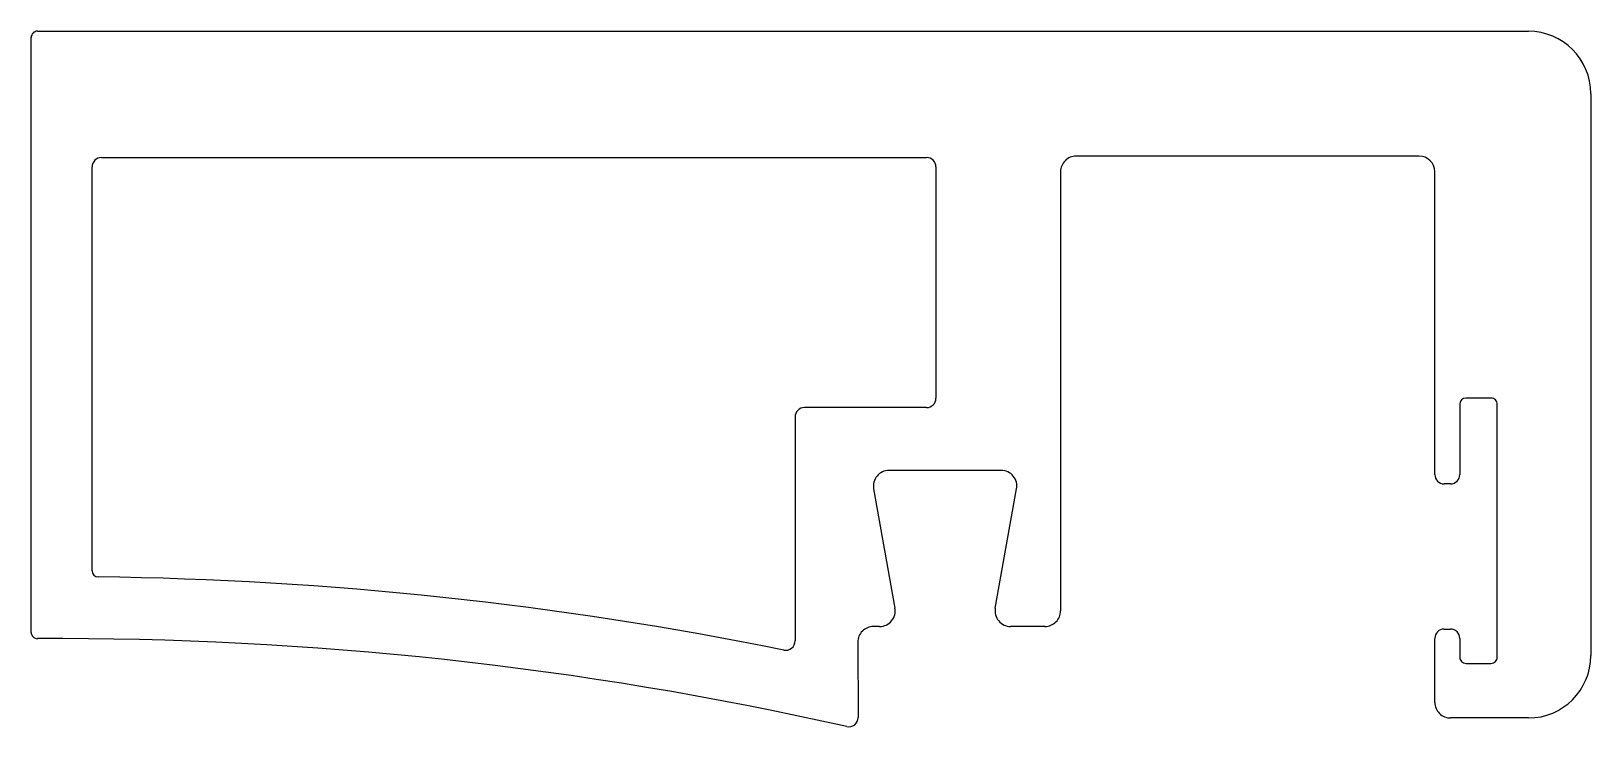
# Model space of a CAD drawing. Extents: x 2205.2 to 2255.2, y 1865.1 to 1887.3.
import ezdxf

# ---------------------------------------------------------------- set-up
doc = ezdxf.new("R2010")
doc.units = 0
doc.layers.get('0').update_dxf_attribs({"linetype": 'CONTINUOUS'})

msp = doc.modelspace()

# ---------------------------------------------------------------- linework, layer by layer
for p, q in [((2205.158, 1868.089), (2205.158, 1887.149)), ((2205.358, 1887.349), (2253.158, 1887.348)), ((2255.158, 1885.348), (2255.158, 1867.348)), ((2207.411, 1883.301), (2233.864, 1883.301)), ((2249.658, 1883.348), (2238.658, 1883.348)), ((2207.11, 1870.067), (2207.11, 1883)), ((2234.165, 1883), (2234.165, 1875.593)), ((2238.158, 1882.848), (2238.158, 1869.948)), ((2250.158, 1873.148), (2250.158, 1882.848)), ((2251.958, 1875.598), (2251.155, 1875.598)), ((2233.864, 1875.292), (2229.947, 1875.292)), ((2250.958, 1875.398), (2250.958, 1873.148)), ((2252.158, 1867.298), (2252.158, 1875.398)), ((2229.645, 1874.99), (2229.645, 1867.817)), ((2236.258, 1873.279), (2232.658, 1873.279)), ((2232.166, 1872.691), (2232.85, 1868.867)), ((2236.066, 1868.867), (2236.75, 1872.691)), ((2250.658, 1872.848), (2250.458, 1872.848)), ((2238.158, 1869.948), (2238.158, 1868.779)), ((2232.358, 1868.279), (2232.159, 1868.279)), ((2237.658, 1868.279), (2236.558, 1868.279)), ((2250.458, 1868.198), (2250.658, 1868.198)), ((2231.659, 1867.777), (2231.671, 1865.368)), ((2250.158, 1865.848), (2250.158, 1867.898)), ((2250.958, 1867.898), (2250.958, 1867.298)), ((2251.158, 1867.098), (2251.958, 1867.098)), ((2253.158, 1865.348), (2250.658, 1865.348))]:
    msp.add_line(p, q)
for centre, radius, start, end in [((2205.358, 1887.149), 0.2, 89.9995, 179.9996), ((2253.158, 1885.348), 2, 360, 89.9995), ((2207.412, 1883), 0.302, 90.142, 179.9999), ((2233.864, 1883), 0.301, 0.0711, 90), ((2238.658, 1882.848), 0.5, 89.9995, 179.9995), ((2249.658, 1882.848), 0.5, 359.9998, 89.9995), ((2233.864, 1875.593), 0.301, 269.9999, 359.9999), ((2251.158, 1875.398), 0.2, 90.6428, 180.0019), ((2251.958, 1875.398), 0.2, 0.0011, 90.0029), ((2229.947, 1874.99), 0.302, 89.9999, 179.9999), ((2232.658, 1872.779), 0.5, 89.9995, 190.1464), ((2236.258, 1872.779), 0.5, 349.8525, 89.9995), ((2250.458, 1873.148), 0.3, 180.0031, 270), ((2250.658, 1873.148), 0.3, 270, 0.0019), ((2207.31, 1870.067), 0.2, 179.9999, 269.2791), ((2205.823, 1751.83), 118.046, 78.53632, 89.2791), ((2232.358, 1868.779), 0.5, 269.9995, 10.1464), ((2236.558, 1868.779), 0.5, 169.8525, 269.9995), ((2237.658, 1868.779), 0.5, 269.9995, 359.9999), ((2205.358, 1868.089), 0.2, 179.9996, 270.296), ((2232.159, 1867.779), 0.5, 89.9995, 180.2889), ((2250.458, 1867.898), 0.3, 90.0005, 180.0004), ((2250.658, 1867.898), 0.3, 0, 90.0005), ((2205.955, 1752.432), 115.459, 77.31698, 90.29597), ((2229.344, 1867.817), 0.301, 258.5363, 359.9999), ((2251.158, 1867.298), 0.2, 180, 270.0002), ((2251.958, 1867.298), 0.2, 270.0002, 0.0011), ((2253.158, 1867.348), 2, 270.0005, 360), ((2250.658, 1865.848), 0.5, 180.0004, 270.0005), ((2231.371, 1865.366), 0.3, 257.317, 0.2889)]:
    msp.add_arc(centre, radius, start, end)

doc.saveas('drawing.dxf')
